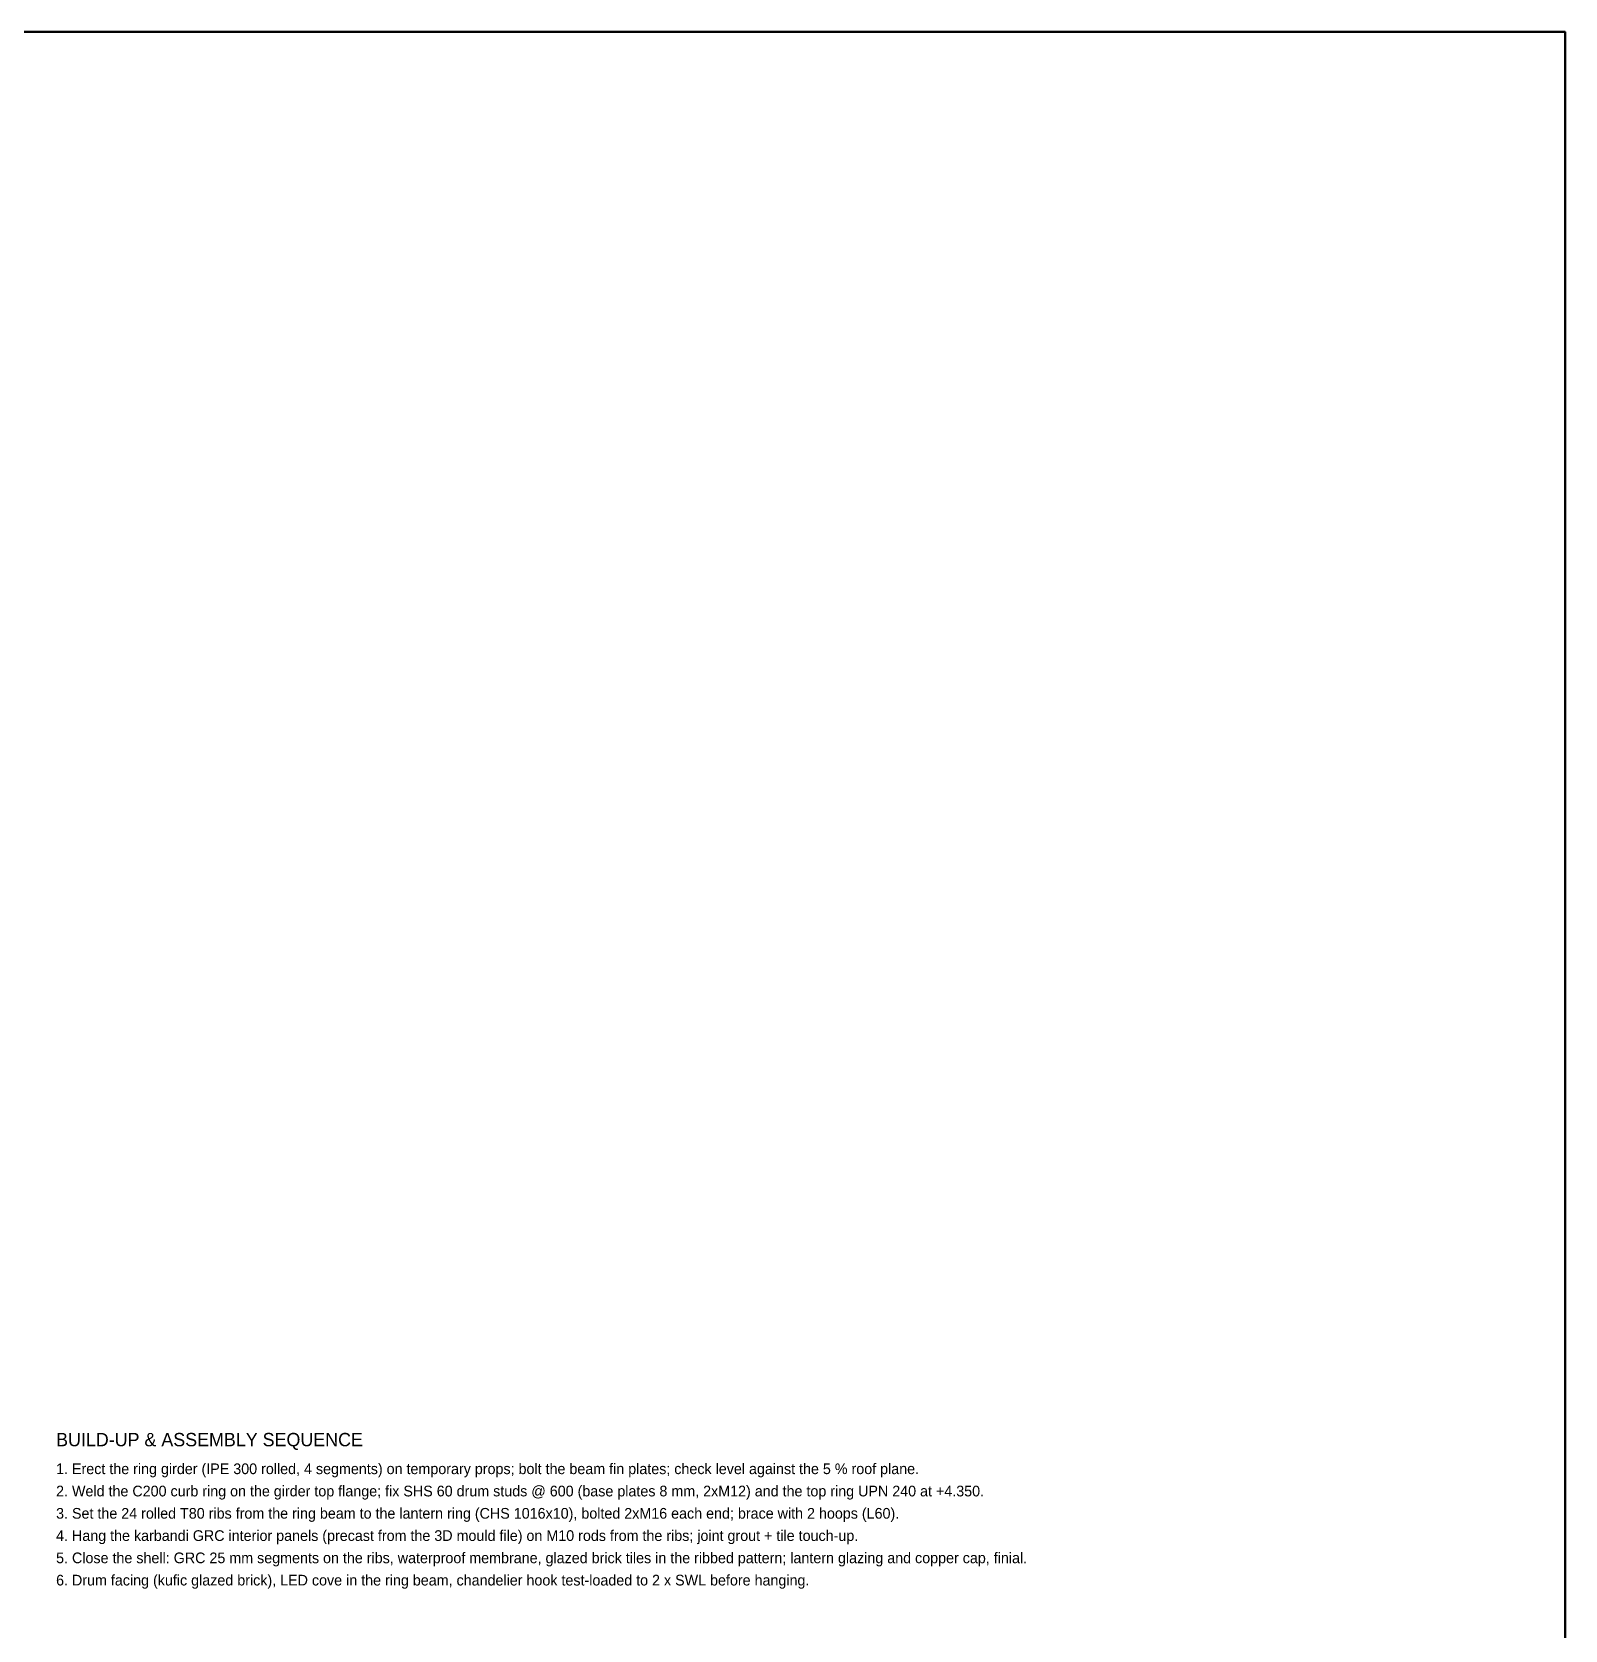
# Model space of a CAD drawing. Header units: metres. Extents: x 10 to 831, y 10 to 584.
# Drawn here: x 555.7 to 831, y 297 to 584 of the extents above; entities that cross this region are included whole.
import ezdxf

# ---------------------------------------------------------------- set-up
doc = ezdxf.new("R2010")
doc.units = ezdxf.units.M
doc.layers.add('FRAME', color=7, linetype='Continuous', lineweight=50)
doc.layers.add('TXT', color=7, linetype='Continuous', lineweight=18)

msp = doc.modelspace()

# ---------------------------------------------------------------- linework, layer by layer
at = {"layer": 'FRAME'}
msp.add_lwpolyline([(10, 10), (831, 10), (831, 584), (10, 584), (10, 10)], close=True, dxfattribs=at)

# ---------------------------------------------------------------- texts
at = {"layer": 'TXT'}
for s, height, p in [('BUILD-UP & ASSEMBLY SEQUENCE', 2.4, (560, 330)), ('1. Erect the ring girder (IPE 300 rolled, 4 segments) on temporary props; bolt the beam fin plates; check level against the 5 % roof plane.', 1.92, (560, 325)), ('2. Weld the C200 curb ring on the girder top flange; fix SHS 60 drum studs @ 600 (base plates 8 mm, 2xM12) and the top ring UPN 240 at +4.350.', 1.92, (560, 321)), ('3. Set the 24 rolled T80 ribs from the ring beam to the lantern ring (CHS 1016x10), bolted 2xM16 each end; brace with 2 hoops (L60).', 1.92, (560, 317)), ('4. Hang the karbandi GRC interior panels (precast from the 3D mould file) on M10 rods from the ribs; joint grout + tile touch-up.', 1.92, (560, 313)), ('5. Close the shell: GRC 25 mm segments on the ribs, waterproof membrane, glazed brick tiles in the ribbed pattern; lantern glazing and copper cap, finial.', 1.92, (560, 309)), ('6. Drum facing (kufic glazed brick), LED cove in the ring beam, chandelier hook test-loaded to 2 x SWL before hanging.', 1.92, (560, 305))]:
    msp.add_text(s, height=height, dxfattribs=at).set_placement(p)

doc.saveas('drawing.dxf')
